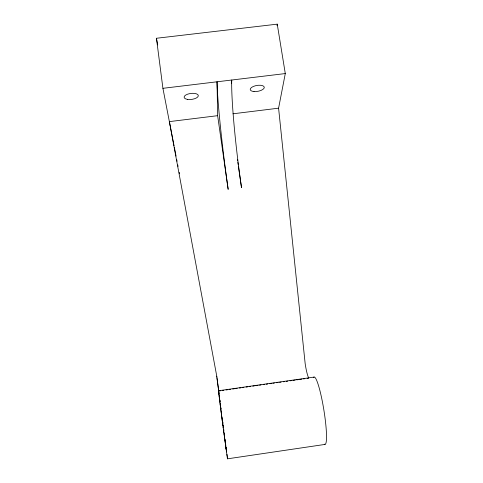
<?xml version="1.0" encoding="UTF-8"?>
<svg xmlns="http://www.w3.org/2000/svg" width="483" height="483" viewBox="0 0 483 483"><rect width="100%" height="100%" fill="white"/><g stroke="black" fill="none" stroke-linecap="round" stroke-linejoin="round"><path stroke-width="0.72" d="M231.605 83.722L231.713 80.021A89.959 6.557 83 0 0 241.524 187.67L238.367 166.11M222.391 421.52L218.419 390.759L314.083 377.084M277.031 25.581L277.242 24.15L156.45 38.266L162.916 88.317L170.197 125.906M308.764 377.893A14.544 1.769 81.3 0 1 305.165 363.639L278.588 108.18L285.29 73.567L277.242 24.15M224.04 433.819L227.475 458.826L324.981 444.42M217.139 379.24L218.654 390.97L220.84 390.717M222.331 390.505L223.816 390.294M226.05 389.974L227.535 389.763M229.02 389.546L230.506 389.334M232.74 389.014L234.225 388.803M235.716 388.592L237.201 388.38M239.429 388.06L240.92 387.849M242.406 387.632L243.891 387.42M246.125 387.1L247.61 386.889M249.095 386.678L250.586 386.466M252.814 386.146L254.299 385.935M255.791 385.718L258.019 385.404M259.504 385.186L260.995 384.975M263.223 384.655L264.714 384.444M266.199 384.233L267.685 384.021M269.919 383.701L271.404 383.49M272.889 383.273L274.38 383.061M276.608 382.741L278.093 382.53M279.585 382.319L281.07 382.107M283.298 381.787L284.789 381.576M286.274 381.359L287.759 381.147M289.993 380.827L291.478 380.616M292.964 380.405L295.198 380.085M296.683 379.873L298.174 379.662M299.659 379.451L301.887 379.131M303.378 378.913L304.864 378.702M307.091 378.382L308.583 378.171M217.64 115.678L228.169 189.384A90.055 4.661 82.8 0 1 217.03 81.796L217.64 115.678L169.37 121.619L216.843 376.589M232.987 113.795L278.588 108.18M162.916 88.317L285.29 73.567M227.475 458.826L227.282 456.948M218.419 390.759L218.539 391.399M170.336 126.618L174.049 145.775M174.339 147.255L176.047 156.094M176.766 159.782L177.05 161.256M177.762 164.938L178.052 166.412M179.193 172.31L179.477 173.783M156.45 38.266L157.681 44.919M226.34 450.422L226.424 450.844L226.376 450.325M219.536 398.934L219.451 398.487L219.53 399.32M226.286 450.071L225.935 447.638M218.606 391.87L219.053 394.943M237.388 159.42L237.606 160.905M237.823 162.391L238.149 164.625M219.928 401.602L219.656 399.719L219.922 401.186M219.204 395.994L219.542 398.403M225.815 446.781L224.251 435.4M220.296 404.253L220.441 405.291M220.351 404.307L220.496 405.364M220.755 407.574L220.924 408.811M221.311 411.365L221.48 412.633M220.816 407.718L220.979 408.914M221.286 411.45L221.474 412.844M223.599 430.558L224.106 434.64M216.933 377.712L217.048 378.551M216.728 376.185L219.071 393.277M219.36 395.456L219.554 396.905M223.176 425.275L223.357 426.634M218.708 391.773L219.004 393.995M219.204 395.474L219.499 397.696M219.795 399.912L219.994 401.397M220.29 403.613L220.483 405.092M222.723 421.876L222.904 423.235M223.116 425.094L223.327 426.682M222.186 417.843L222.361 419.178M222.693 421.925L222.904 423.506M222.277 418.797L222.415 419.836M222.923 425.487L222.035 419.123M222.627 423.573L223.224 428.047M223.146 427.189L223.816 432.472M224.148 432.901L224.347 434.404M223.72 429.351L223.883 430.86M222.023 418.731L220.055 403.565M225.078 439.995L225.241 441.269M225.561 443.37L225.706 444.517M225.09 439.778L225.253 441.009M225.549 443.629L225.809 445.712M226.129 447.753L226.316 449.25M226.497 450.657L226.666 451.973M226.956 454.298L227.191 456.181M220.417 403.492L220.508 404.193M219.934 402.617L219.584 399.785M226.032 447.475L226.279 449.468M218.6 390.56L218.648 391.019M313.6 377.458A34.112 4.335 80.8 0 1 323.924 410.363A34.112 4.335 80.8 0 1 324.383 444.143M254.016 91.547A7.136 2.983 -9.8 0 0 264.292 87.26A7.136 2.983 -9.8 0 0 253.436 86.409A7.136 2.983 -9.8 0 0 254.016 91.547M187.585 99.401A7.16 3.013 -7.1 0 0 198.326 95.725A7.16 3.013 -7.1 0 0 187.73 94.137A7.16 3.013 -7.1 0 0 187.585 99.401"/></g></svg>
